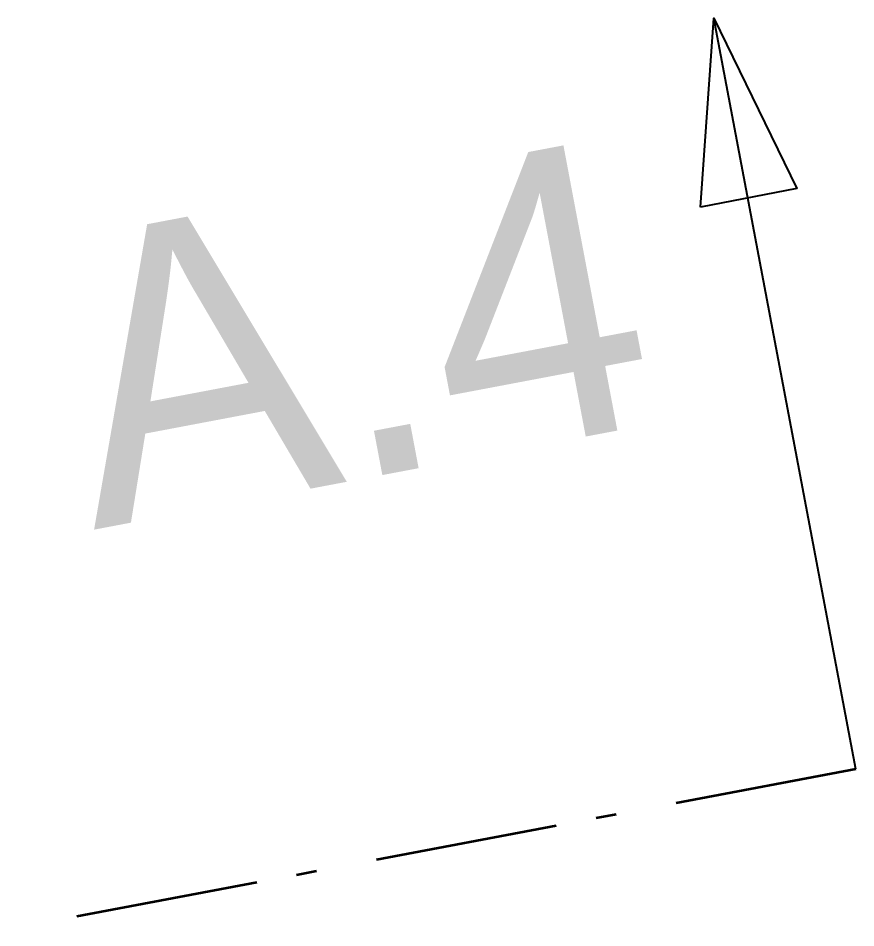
# Model space of a CAD drawing. Header units: centimetres. Extents: x 209280 to 319866, y -365283 to -277503.
# Drawn here: x 318412 to 319866, y -321053 to -319475 of the extents above; entities that cross this region are included whole.
import ezdxf

# ---------------------------------------------------------------- set-up
doc = ezdxf.new("R2010")
doc.units = ezdxf.units.CM
doc.linetypes.add('Style de ligne -6', pattern=[1.04164, 0.625, -0.20828, 0.06943, -0.13893])
doc.layers.get('0').update_dxf_attribs({"color": 252})
doc.layers.add('3-BAT C-Niveau 1', color=252, linetype='Continuous')
doc.styles.add('Futura Std Book', font='')
doc.styles.get('Futura Std Book').set_extended_font_data('Futura Std Book')

# ---------------------------------------------------------------- blocks, each defined once
blk = doc.blocks.new('Groupe-273-1')
at = {"linetype": 'Continuous'}
blk.add_line((18082.92, -46480.77), (18058.27, -46350.53), dxfattribs=at)
at = {"linetype": 'Style de ligne -6', "lineweight": 35, "ltscale": 50.8}
blk.add_line((18082.92, -46480.78), (17937.54, -46508.3), dxfattribs=at)
at = {"linetype": 'Continuous', "flags": 128}
blk.add_lwpolyline([(18055.98, -46383.32), (18058.27, -46350.53), (18072.68, -46380.07)], close=True, dxfattribs=at)
at = {"insert": (17941.22, -46389.8), "char_height": 50.344, "attachment_point": 1, "rotation": 10.7159, "line_spacing_factor": 0.962448, "style": 'Futura Std Book'}
blk.add_mtext('A.4', dxfattribs=at)

msp = doc.modelspace()

# ---------------------------------------------------------------- block references
at = {"layer": '3-BAT C-Niveau 1', "xscale": 9.999999999999995, "yscale": 9.999999999999995, "zscale": 9.999999999999995}
msp.add_blockref('Groupe-273-1', (139036.542, 144030.417), dxfattribs=at)

doc.saveas('drawing.dxf')
